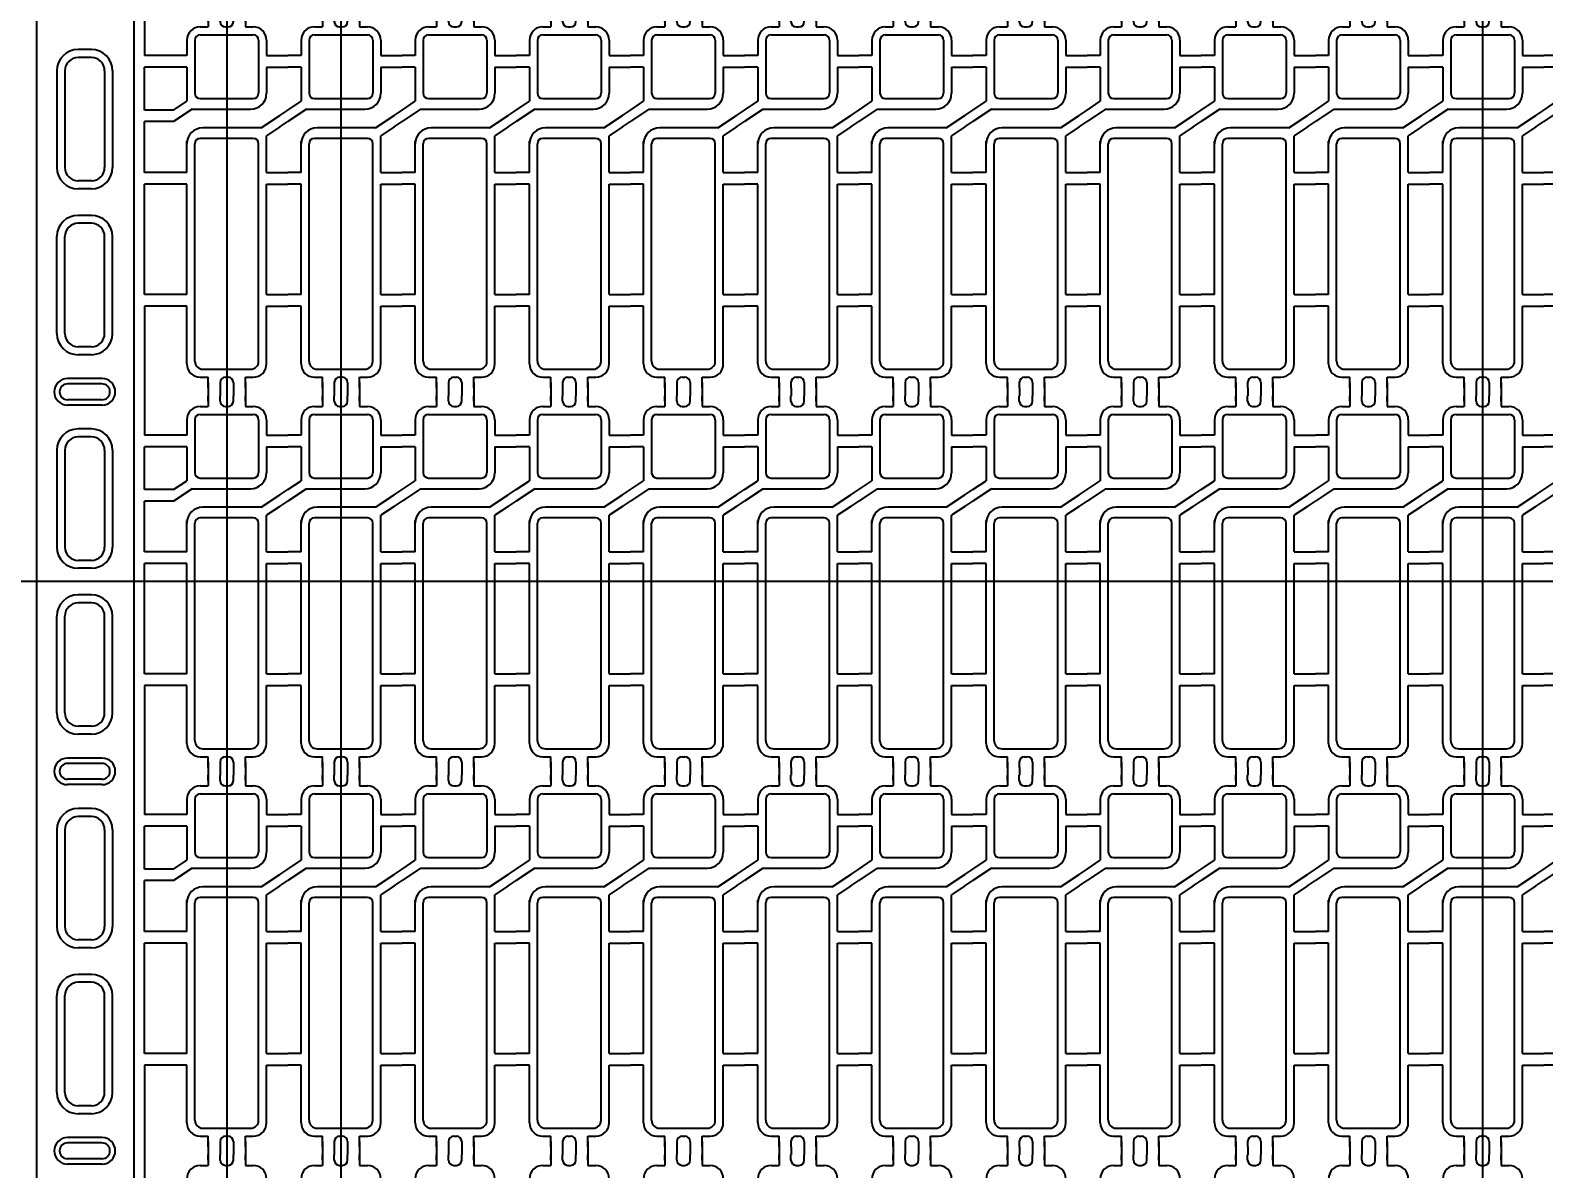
# Model space of a CAD drawing. Header units: millimetres. Extents: x -969 to -640, y 747 to 954.
# Drawn here: x -899.85 to -871.35, y 876.05 to 897.5 of the extents above; entities that cross this region are included whole.
import ezdxf

# ---------------------------------------------------------------- set-up
doc = ezdxf.new("R2010")
doc.units = ezdxf.units.MM
doc.header["$PDMODE"] = 3
doc.header["$PDSIZE"] = -1
doc.linetypes.add('CENTER', pattern=[10.16, 6.35, -1.27, 1.27, -1.27])
doc.linetypes.add('HIDDEN', pattern=[1.905, 1.27, -0.635])
doc.layers.get('DEFPOINTS').update_dxf_attribs({"color": 10})
for name, color, linetype in [('1', 3, 'Continuous'), ('b etching', 1, 'Continuous'), ('CEN', 8, 'CENTER'), ('DIM', 7, 'Continuous'), ('HID', 1, 'HIDDEN')]:
    doc.layers.add(name, color=color, linetype=linetype)
doc.styles.add('SIMPLEX', font='simplex')
doc.styles.get("Standard").update_dxf_attribs({"font": 'txt.shx', "bigfont": 'chineset.shx'})
doc.dimstyles.new('ISO-25', dxfattribs={"dimtxt": 2.5, "dimasz": 2.5, "dimexe": 1.25, "dimexo": 0.625, "dimtad": 1, "dimtxsty": 'Standard', "dimcen": 2.5, "dimadec": 0, "dimazin": 0, "dimtfac": 1, "dimtmove": 0, "dimatfit": 3, "dimfxl": 1, "dimarcsym": 0})

# ---------------------------------------------------------------- blocks, each defined once
blk = doc.blocks.new('_OPEN30')
at = {"color": 0, "linetype": 'ByBlock'}
for p, q in [((-1, 0.268), (0, 0)), ((0, 0), (-1, -0.268)), ((0, 0), (-1, 0))]:
    blk.add_line(p, q, dxfattribs=at)
blk = doc.blocks.new('*D4')
at = {"layer": 'DEFPOINTS', "color": 0, "transparency": 16777216}
for p in [(-899.724, 942.797), (-841.649, 920.116), (-899.724, 858.416)]:
    blk.add_point(p, dxfattribs=at)
at = {"layer": 'DIM', "color": 0, "lineweight": -2, "transparency": 16777216}
for p, q in [((-899.724, 859.416), (-899.724, 943.797)), ((-841.649, 921.116), (-841.649, 943.797)), ((-897.724, 942.797), (-879.615, 942.797)), ((-843.649, 942.797), (-861.758, 942.797))]:
    blk.add_line(p, q, dxfattribs=at)
at = {"layer": 'DIM', "color": 0, "lineweight": -2, "transparency": 16777216, "xscale": 2, "yscale": 2, "zscale": 2, "rotation": 180}
blk.add_blockref('_OPEN30', (-899.724, 942.797), dxfattribs=at)
at = {"layer": 'DIM', "color": 0, "lineweight": -2, "transparency": 16777216, "xscale": 2, "yscale": 2, "zscale": 2}
blk.add_blockref('_OPEN30', (-841.649, 942.797), dxfattribs=at)
at = {"layer": 'DIM', "color": 0, "transparency": 16777216, "insert": (-870.686, 942.797), "char_height": 3, "attachment_point": 5, "style": 'SIMPLEX'}
blk.add_mtext('58,075', dxfattribs=at)
blk = doc.blocks.new('e1')
at = {"layer": '1', "linetype": 'ByBlock'}
for p, q in [((-947.208, 906.381), (-947.058, 906.381)), ((-946.833, 906.481), (-946.833, 906.581)), ((-946.733, 906.381), (-946.683, 906.381)), ((-946.583, 906.481), (-946.583, 906.581)), ((-947.708, 904.814), (-947.458, 904.981)), ((-947.358, 904.831), (-947.708, 904.597)), ((-946.058, 904.481), (-945.708, 904.714)), ((-945.708, 904.497), (-945.958, 904.331)), ((-947.208, 899.781), (-947.058, 899.781)), ((-946.733, 899.781), (-946.683, 899.781)), ((-946.833, 899.681), (-946.833, 899.581)), ((-946.583, 899.681), (-946.583, 899.581))]:
    blk.add_line(p, q, dxfattribs=at)
at = {"layer": '1'}
for p, q in [((-947.058, 906.581), (-947.058, 906.481)), ((-947.058, 906.481), (-947.058, 906.581)), ((-947.058, 906.581), (-947.058, 906.381)), ((-946.358, 906.581), (-946.358, 906.481)), ((-946.358, 906.481), (-946.358, 906.581)), ((-946.358, 906.581), (-946.358, 906.381)), ((-946.358, 906.381), (-946.208, 906.381)), ((-947.458, 906.131), (-947.458, 905.841)), ((-945.958, 906.131), (-945.958, 905.841)), ((-947.458, 905.841), (-947.708, 905.841)), ((-945.958, 905.841), (-945.708, 905.841)), ((-947.458, 905.621), (-947.708, 905.621)), ((-947.458, 905.621), (-947.458, 904.981)), ((-945.958, 905.621), (-945.958, 905.131)), ((-945.958, 905.621), (-945.708, 905.621)), ((-947.358, 904.831), (-946.258, 904.831)), ((-946.058, 904.481), (-947.158, 904.481)), ((-945.958, 903.641), (-945.958, 904.331)), ((-947.458, 903.641), (-947.458, 904.231)), ((-947.458, 903.641), (-947.708, 903.641)), ((-945.958, 903.641), (-945.708, 903.641)), ((-947.458, 903.421), (-947.708, 903.421)), ((-947.458, 901.341), (-947.458, 903.421)), ((-945.958, 901.341), (-945.958, 903.421)), ((-945.958, 903.421), (-945.708, 903.421)), ((-947.458, 901.341), (-947.708, 901.341)), ((-945.958, 901.341), (-945.708, 901.341)), ((-947.458, 901.121), (-947.708, 901.121)), ((-947.458, 900.031), (-947.458, 901.121)), ((-945.958, 900.031), (-945.958, 901.121)), ((-945.958, 901.121), (-945.708, 901.121)), ((-947.058, 899.581), (-947.058, 899.781)), ((-946.358, 899.781), (-946.208, 899.781)), ((-946.358, 899.581), (-946.358, 899.781)), ((-947.058, 899.581), (-947.058, 899.681)), ((-947.058, 899.681), (-947.058, 899.581)), ((-946.358, 899.581), (-946.358, 899.681)), ((-946.358, 899.681), (-946.358, 899.581))]:
    blk.add_line(p, q, dxfattribs=at)
for centre, radius, start, end in [((-947.208, 906.131), 0.25, 90, 180), ((-946.208, 906.131), 0.25, 0, 90), ((-946.258, 905.131), 0.3, 270, 0), ((-947.158, 904.181), 0.3, 90, 180), ((-947.208, 900.031), 0.25, 180, 270), ((-946.208, 900.031), 0.25, 270, 0)]:
    blk.add_arc(centre, radius, start, end, dxfattribs=at)
at = {"layer": '1', "linetype": 'ByBlock'}
for centre, start, end in [((-946.733, 906.481), 180, 270), ((-946.683, 906.481), 270, 0), ((-946.733, 899.681), 90, 180), ((-946.683, 899.681), 0, 90)]:
    blk.add_arc(centre, 0.1, start, end, dxfattribs=at)
blk = doc.blocks.new('e2')
at = {"layer": 'b etching', "linetype": 'ByBlock'}
for p, q in [((-947.308, 906.131), (-947.308, 905.131)), ((-947.208, 906.231), (-946.208, 906.231)), ((-946.108, 906.131), (-946.108, 905.131)), ((-947.208, 905.031), (-946.208, 905.031)), ((-947.308, 900.081), (-947.308, 904.181)), ((-946.208, 904.281), (-947.208, 904.281)), ((-946.108, 900.081), (-946.108, 904.181)), ((-947.158, 899.931), (-946.258, 899.931))]:
    blk.add_line(p, q, dxfattribs=at)
for centre, radius, start, end in [((-947.208, 906.131), 0.1, 90, 180), ((-946.208, 906.131), 0.1, 360, 90), ((-947.208, 905.131), 0.1, 180, 270), ((-946.208, 905.131), 0.1, 270, 360), ((-947.208, 904.181), 0.1, 90, 180), ((-946.208, 904.181), 0.1, 0, 90), ((-947.158, 900.081), 0.15, 180, 270), ((-946.258, 900.081), 0.15, 270, 0)]:
    blk.add_arc(centre, radius, start, end, dxfattribs=at)

msp = doc.modelspace()

# ---------------------------------------------------------------- linework, layer by layer
at = {"layer": '1', "linetype": 'ByBlock'}
for p, q in [((-897.6986804, 899.45640189), (-897.6986804, 897.02640189)), ((-897.1486804, 897.02640189), (-897.6986804, 897.02640189)), ((-895.1486804, 897.02640189), (-894.9986804, 897.02640189)), ((-892.9986804, 897.02640189), (-892.8486804, 897.02640189)), ((-890.8486804, 897.02640189), (-890.6986804, 897.02640189)), ((-888.6986804, 897.02640189), (-888.5486804, 897.02640189)), ((-886.5486804, 897.02640189), (-886.3986804, 897.02640189)), ((-884.3986804, 897.02640189), (-884.2486804, 897.02640189)), ((-882.2486804, 897.02640189), (-882.0986804, 897.02640189)), ((-880.0986804, 897.02640189), (-879.9486804, 897.02640189)), ((-877.9486804, 897.02640189), (-877.7986804, 897.02640189)), ((-875.7986804, 897.02640189), (-875.6486804, 897.02640189)), ((-873.6486804, 897.02640189), (-873.4986804, 897.02640189)), ((-871.4986804, 897.02640189), (-871.3486804, 897.02640189)), ((-897.1486804, 896.80640189), (-897.6986804, 896.80640189)), ((-897.6986804, 895.99973522), (-897.6986804, 896.80640189)), ((-895.1486804, 896.80640189), (-894.9986804, 896.80640189)), ((-892.9986804, 896.80640189), (-892.8486804, 896.80640189)), ((-890.8486804, 896.80640189), (-890.6986804, 896.80640189)), ((-888.6986804, 896.80640189), (-888.5486804, 896.80640189)), ((-886.5486804, 896.80640189), (-886.3986804, 896.80640189)), ((-884.3986804, 896.80640189), (-884.2486804, 896.80640189)), ((-882.2486804, 896.80640189), (-882.0986804, 896.80640189)), ((-880.0986804, 896.80640189), (-879.9486804, 896.80640189)), ((-877.9486804, 896.80640189), (-877.7986804, 896.80640189)), ((-875.7986804, 896.80640189), (-875.6486804, 896.80640189)), ((-873.6486804, 896.80640189), (-873.4986804, 896.80640189)), ((-871.4986804, 896.80640189), (-871.3486804, 896.80640189)), ((-897.1486804, 895.99973522), (-897.6986804, 895.99973522)), ((-897.6986804, 894.82640189), (-897.6986804, 895.78306855)), ((-897.1486804, 895.78306855), (-897.6986804, 895.78306855)), ((-895.1486804, 895.89973522), (-894.9986804, 895.99973522)), ((-895.1486804, 895.68306855), (-894.9986804, 895.78306855)), ((-892.9986804, 895.89973522), (-892.8486804, 895.99973522)), ((-892.9986804, 895.68306855), (-892.8486804, 895.78306855)), ((-890.8486804, 895.89973522), (-890.6986804, 895.99973522)), ((-890.8486804, 895.68306855), (-890.6986804, 895.78306855)), ((-888.6986804, 895.89973522), (-888.5486804, 895.99973522)), ((-888.6986804, 895.68306855), (-888.5486804, 895.78306855)), ((-886.5486804, 895.89973522), (-886.3986804, 895.99973522)), ((-886.5486804, 895.68306855), (-886.3986804, 895.78306855)), ((-884.3986804, 895.89973522), (-884.2486804, 895.99973522)), ((-884.3986804, 895.68306855), (-884.2486804, 895.78306855)), ((-882.2486804, 895.89973522), (-882.0986804, 895.99973522)), ((-882.2486804, 895.68306855), (-882.0986804, 895.78306855)), ((-880.0986804, 895.89973522), (-879.9486804, 895.99973522)), ((-880.0986804, 895.68306855), (-879.9486804, 895.78306855)), ((-877.9486804, 895.89973522), (-877.7986804, 895.99973522)), ((-877.9486804, 895.68306855), (-877.7986804, 895.78306855)), ((-875.7986804, 895.89973522), (-875.6486804, 895.99973522)), ((-875.7986804, 895.68306855), (-875.6486804, 895.78306855)), ((-873.6486804, 895.89973522), (-873.4986804, 895.99973522)), ((-873.6486804, 895.68306855), (-873.4986804, 895.78306855)), ((-871.4986804, 895.89973522), (-871.3486804, 895.99973522)), ((-871.4986804, 895.68306855), (-871.3486804, 895.78306855)), ((-897.1486804, 894.82640189), (-897.6986804, 894.82640189)), ((-895.1486804, 894.82640189), (-894.9986804, 894.82640189)), ((-892.9986804, 894.82640189), (-892.8486804, 894.82640189)), ((-890.8486804, 894.82640189), (-890.6986804, 894.82640189)), ((-888.6986804, 894.82640189), (-888.5486804, 894.82640189)), ((-886.5486804, 894.82640189), (-886.3986804, 894.82640189)), ((-884.3986804, 894.82640189), (-884.2486804, 894.82640189)), ((-882.2486804, 894.82640189), (-882.0986804, 894.82640189)), ((-880.0986804, 894.82640189), (-879.9486804, 894.82640189)), ((-877.9486804, 894.82640189), (-877.7986804, 894.82640189)), ((-875.7986804, 894.82640189), (-875.6486804, 894.82640189)), ((-873.6486804, 894.82640189), (-873.4986804, 894.82640189)), ((-871.4986804, 894.82640189), (-871.3486804, 894.82640189)), ((-897.6986804, 892.52640189), (-897.6986804, 894.60640189)), ((-897.1486804, 894.60640189), (-897.6986804, 894.60640189)), ((-895.1486804, 894.60640189), (-894.9986804, 894.60640189)), ((-892.9986804, 894.60640189), (-892.8486804, 894.60640189)), ((-890.8486804, 894.60640189), (-890.6986804, 894.60640189)), ((-888.6986804, 894.60640189), (-888.5486804, 894.60640189)), ((-886.5486804, 894.60640189), (-886.3986804, 894.60640189)), ((-884.3986804, 894.60640189), (-884.2486804, 894.60640189)), ((-882.2486804, 894.60640189), (-882.0986804, 894.60640189)), ((-880.0986804, 894.60640189), (-879.9486804, 894.60640189)), ((-877.9486804, 894.60640189), (-877.7986804, 894.60640189)), ((-875.7986804, 894.60640189), (-875.6486804, 894.60640189)), ((-873.6486804, 894.60640189), (-873.4986804, 894.60640189)), ((-871.4986804, 894.60640189), (-871.3486804, 894.60640189)), ((-897.1486804, 892.52640189), (-897.6986804, 892.52640189)), ((-895.1486804, 892.52640189), (-894.9986804, 892.52640189)), ((-892.9986804, 892.52640189), (-892.8486804, 892.52640189)), ((-890.8486804, 892.52640189), (-890.6986804, 892.52640189)), ((-888.6986804, 892.52640189), (-888.5486804, 892.52640189)), ((-886.5486804, 892.52640189), (-886.3986804, 892.52640189)), ((-884.3986804, 892.52640189), (-884.2486804, 892.52640189)), ((-882.2486804, 892.52640189), (-882.0986804, 892.52640189)), ((-880.0986804, 892.52640189), (-879.9486804, 892.52640189)), ((-877.9486804, 892.52640189), (-877.7986804, 892.52640189)), ((-875.7986804, 892.52640189), (-875.6486804, 892.52640189)), ((-873.6486804, 892.52640189), (-873.4986804, 892.52640189)), ((-871.4986804, 892.52640189), (-871.3486804, 892.52640189)), ((-897.1486804, 892.30640189), (-897.6986804, 892.30640189)), ((-897.6986804, 892.30640189), (-897.6986804, 889.87640189)), ((-895.1486804, 892.30640189), (-894.9986804, 892.30640189)), ((-892.9986804, 892.30640189), (-892.8486804, 892.30640189)), ((-890.8486804, 892.30640189), (-890.6986804, 892.30640189)), ((-888.6986804, 892.30640189), (-888.5486804, 892.30640189)), ((-886.5486804, 892.30640189), (-886.3986804, 892.30640189)), ((-884.3986804, 892.30640189), (-884.2486804, 892.30640189)), ((-882.2486804, 892.30640189), (-882.0986804, 892.30640189)), ((-880.0986804, 892.30640189), (-879.9486804, 892.30640189)), ((-877.9486804, 892.30640189), (-877.7986804, 892.30640189)), ((-875.7986804, 892.30640189), (-875.6486804, 892.30640189)), ((-873.6486804, 892.30640189), (-873.4986804, 892.30640189)), ((-871.4986804, 892.30640189), (-871.3486804, 892.30640189)), ((-896.4986804, 890.76640189), (-896.4986804, 890.61640189)), ((-896.2736804, 890.76640189), (-896.2736804, 890.61640189)), ((-896.0236804, 890.76640189), (-896.0236804, 890.61640189)), ((-895.7986804, 890.76640189), (-895.7986804, 890.61640189)), ((-894.3486804, 890.76640189), (-894.3486804, 890.61640189)), ((-894.1236804, 890.76640189), (-894.1236804, 890.61640189)), ((-893.8736804, 890.76640189), (-893.8736804, 890.61640189)), ((-893.6486804, 890.76640189), (-893.6486804, 890.61640189)), ((-892.1986804, 890.76640189), (-892.1986804, 890.61640189)), ((-891.9736804, 890.76640189), (-891.9736804, 890.61640189)), ((-891.7236804, 890.76640189), (-891.7236804, 890.61640189)), ((-891.4986804, 890.76640189), (-891.4986804, 890.61640189)), ((-890.0486804, 890.76640189), (-890.0486804, 890.61640189)), ((-889.8236804, 890.76640189), (-889.8236804, 890.61640189)), ((-889.5736804, 890.76640189), (-889.5736804, 890.61640189)), ((-889.3486804, 890.76640189), (-889.3486804, 890.61640189)), ((-887.8986804, 890.76640189), (-887.8986804, 890.61640189)), ((-887.6736804, 890.76640189), (-887.6736804, 890.61640189)), ((-887.4236804, 890.76640189), (-887.4236804, 890.61640189)), ((-887.1986804, 890.76640189), (-887.1986804, 890.61640189)), ((-885.7486804, 890.76640189), (-885.7486804, 890.61640189)), ((-885.5236804, 890.76640189), (-885.5236804, 890.61640189)), ((-885.2736804, 890.76640189), (-885.2736804, 890.61640189)), ((-885.0486804, 890.76640189), (-885.0486804, 890.61640189)), ((-883.5986804, 890.76640189), (-883.5986804, 890.61640189)), ((-883.3736804, 890.76640189), (-883.3736804, 890.61640189)), ((-883.1236804, 890.76640189), (-883.1236804, 890.61640189)), ((-882.8986804, 890.76640189), (-882.8986804, 890.61640189)), ((-881.4486804, 890.76640189), (-881.4486804, 890.61640189)), ((-881.2236804, 890.76640189), (-881.2236804, 890.61640189)), ((-880.9736804, 890.76640189), (-880.9736804, 890.61640189)), ((-880.7486804, 890.76640189), (-880.7486804, 890.61640189)), ((-879.2986804, 890.76640189), (-879.2986804, 890.61640189)), ((-879.0736804, 890.76640189), (-879.0736804, 890.61640189)), ((-878.8236804, 890.76640189), (-878.8236804, 890.61640189)), ((-878.5986804, 890.76640189), (-878.5986804, 890.61640189)), ((-877.1486804, 890.76640189), (-877.1486804, 890.61640189)), ((-876.9236804, 890.76640189), (-876.9236804, 890.61640189)), ((-876.6736804, 890.76640189), (-876.6736804, 890.61640189)), ((-876.4486804, 890.76640189), (-876.4486804, 890.61640189)), ((-874.9986804, 890.76640189), (-874.9986804, 890.61640189)), ((-874.7736804, 890.76640189), (-874.7736804, 890.61640189)), ((-874.5236804, 890.76640189), (-874.5236804, 890.61640189)), ((-874.2986804, 890.76640189), (-874.2986804, 890.61640189)), ((-872.8486804, 890.76640189), (-872.8486804, 890.61640189)), ((-872.6236804, 890.76640189), (-872.6236804, 890.61640189)), ((-872.3736804, 890.76640189), (-872.3736804, 890.61640189)), ((-872.1486804, 890.76640189), (-872.1486804, 890.61640189)), ((-897.1486804, 889.87640189), (-897.6986804, 889.87640189)), ((-895.1486804, 889.87640189), (-894.9986804, 889.87640189)), ((-892.9986804, 889.87640189), (-892.8486804, 889.87640189)), ((-890.8486804, 889.87640189), (-890.6986804, 889.87640189)), ((-888.6986804, 889.87640189), (-888.5486804, 889.87640189)), ((-886.5486804, 889.87640189), (-886.3986804, 889.87640189)), ((-884.3986804, 889.87640189), (-884.2486804, 889.87640189)), ((-882.2486804, 889.87640189), (-882.0986804, 889.87640189)), ((-880.0986804, 889.87640189), (-879.9486804, 889.87640189)), ((-877.9486804, 889.87640189), (-877.7986804, 889.87640189)), ((-875.7986804, 889.87640189), (-875.6486804, 889.87640189)), ((-873.6486804, 889.87640189), (-873.4986804, 889.87640189)), ((-871.4986804, 889.87640189), (-871.3486804, 889.87640189)), ((-897.1486804, 889.65640189), (-897.6986804, 889.65640189)), ((-897.6986804, 888.84973522), (-897.6986804, 889.65640189)), ((-895.1486804, 889.65640189), (-894.9986804, 889.65640189)), ((-892.9986804, 889.65640189), (-892.8486804, 889.65640189)), ((-890.8486804, 889.65640189), (-890.6986804, 889.65640189)), ((-888.6986804, 889.65640189), (-888.5486804, 889.65640189)), ((-886.5486804, 889.65640189), (-886.3986804, 889.65640189)), ((-884.3986804, 889.65640189), (-884.2486804, 889.65640189)), ((-882.2486804, 889.65640189), (-882.0986804, 889.65640189)), ((-880.0986804, 889.65640189), (-879.9486804, 889.65640189)), ((-877.9486804, 889.65640189), (-877.7986804, 889.65640189)), ((-875.7986804, 889.65640189), (-875.6486804, 889.65640189)), ((-873.6486804, 889.65640189), (-873.4986804, 889.65640189)), ((-871.4986804, 889.65640189), (-871.3486804, 889.65640189)), ((-897.1486804, 888.84973522), (-897.6986804, 888.84973522)), ((-895.1486804, 888.74973522), (-894.9986804, 888.84973522)), ((-892.9986804, 888.74973522), (-892.8486804, 888.84973522)), ((-890.8486804, 888.74973522), (-890.6986804, 888.84973522)), ((-888.6986804, 888.74973522), (-888.5486804, 888.84973522)), ((-886.5486804, 888.74973522), (-886.3986804, 888.84973522)), ((-884.3986804, 888.74973522), (-884.2486804, 888.84973522)), ((-882.2486804, 888.74973522), (-882.0986804, 888.84973522)), ((-880.0986804, 888.74973522), (-879.9486804, 888.84973522)), ((-877.9486804, 888.74973522), (-877.7986804, 888.84973522)), ((-875.7986804, 888.74973522), (-875.6486804, 888.84973522)), ((-873.6486804, 888.74973522), (-873.4986804, 888.84973522)), ((-871.4986804, 888.74973522), (-871.3486804, 888.84973522)), ((-897.6986804, 887.67640189), (-897.6986804, 888.63306855)), ((-897.1486804, 888.63306855), (-897.6986804, 888.63306855)), ((-895.1486804, 888.53306855), (-894.9986804, 888.63306855)), ((-892.9986804, 888.53306855), (-892.8486804, 888.63306855)), ((-890.8486804, 888.53306855), (-890.6986804, 888.63306855)), ((-888.6986804, 888.53306855), (-888.5486804, 888.63306855)), ((-886.5486804, 888.53306855), (-886.3986804, 888.63306855)), ((-884.3986804, 888.53306855), (-884.2486804, 888.63306855)), ((-882.2486804, 888.53306855), (-882.0986804, 888.63306855)), ((-880.0986804, 888.53306855), (-879.9486804, 888.63306855)), ((-877.9486804, 888.53306855), (-877.7986804, 888.63306855)), ((-875.7986804, 888.53306855), (-875.6486804, 888.63306855)), ((-873.6486804, 888.53306855), (-873.4986804, 888.63306855)), ((-871.4986804, 888.53306855), (-871.3486804, 888.63306855)), ((-897.1486804, 887.67640189), (-897.6986804, 887.67640189)), ((-895.1486804, 887.67640189), (-894.9986804, 887.67640189)), ((-892.9986804, 887.67640189), (-892.8486804, 887.67640189)), ((-890.8486804, 887.67640189), (-890.6986804, 887.67640189)), ((-888.6986804, 887.67640189), (-888.5486804, 887.67640189)), ((-886.5486804, 887.67640189), (-886.3986804, 887.67640189)), ((-884.3986804, 887.67640189), (-884.2486804, 887.67640189)), ((-882.2486804, 887.67640189), (-882.0986804, 887.67640189)), ((-880.0986804, 887.67640189), (-879.9486804, 887.67640189)), ((-877.9486804, 887.67640189), (-877.7986804, 887.67640189)), ((-875.7986804, 887.67640189), (-875.6486804, 887.67640189)), ((-873.6486804, 887.67640189), (-873.4986804, 887.67640189)), ((-871.4986804, 887.67640189), (-871.3486804, 887.67640189)), ((-897.6986804, 885.37640189), (-897.6986804, 887.45640189)), ((-897.1486804, 887.45640189), (-897.6986804, 887.45640189)), ((-895.1486804, 887.45640189), (-894.9986804, 887.45640189)), ((-892.9986804, 887.45640189), (-892.8486804, 887.45640189)), ((-890.8486804, 887.45640189), (-890.6986804, 887.45640189)), ((-888.6986804, 887.45640189), (-888.5486804, 887.45640189)), ((-886.5486804, 887.45640189), (-886.3986804, 887.45640189)), ((-884.3986804, 887.45640189), (-884.2486804, 887.45640189)), ((-882.2486804, 887.45640189), (-882.0986804, 887.45640189)), ((-880.0986804, 887.45640189), (-879.9486804, 887.45640189)), ((-877.9486804, 887.45640189), (-877.7986804, 887.45640189)), ((-875.7986804, 887.45640189), (-875.6486804, 887.45640189)), ((-873.6486804, 887.45640189), (-873.4986804, 887.45640189)), ((-871.4986804, 887.45640189), (-871.3486804, 887.45640189)), ((-897.1486804, 885.37640189), (-897.6986804, 885.37640189)), ((-895.1486804, 885.37640189), (-894.9986804, 885.37640189)), ((-892.9986804, 885.37640189), (-892.8486804, 885.37640189)), ((-890.8486804, 885.37640189), (-890.6986804, 885.37640189)), ((-888.6986804, 885.37640189), (-888.5486804, 885.37640189)), ((-886.5486804, 885.37640189), (-886.3986804, 885.37640189)), ((-884.3986804, 885.37640189), (-884.2486804, 885.37640189)), ((-882.2486804, 885.37640189), (-882.0986804, 885.37640189)), ((-880.0986804, 885.37640189), (-879.9486804, 885.37640189)), ((-877.9486804, 885.37640189), (-877.7986804, 885.37640189)), ((-875.7986804, 885.37640189), (-875.6486804, 885.37640189)), ((-873.6486804, 885.37640189), (-873.4986804, 885.37640189)), ((-871.4986804, 885.37640189), (-871.3486804, 885.37640189)), ((-897.1486804, 885.15640189), (-897.6986804, 885.15640189)), ((-897.6986804, 885.15640189), (-897.6986804, 882.72640189)), ((-895.1486804, 885.15640189), (-894.9986804, 885.15640189)), ((-892.9986804, 885.15640189), (-892.8486804, 885.15640189)), ((-890.8486804, 885.15640189), (-890.6986804, 885.15640189)), ((-888.6986804, 885.15640189), (-888.5486804, 885.15640189)), ((-886.5486804, 885.15640189), (-886.3986804, 885.15640189)), ((-884.3986804, 885.15640189), (-884.2486804, 885.15640189)), ((-882.2486804, 885.15640189), (-882.0986804, 885.15640189)), ((-880.0986804, 885.15640189), (-879.9486804, 885.15640189)), ((-877.9486804, 885.15640189), (-877.7986804, 885.15640189)), ((-875.7986804, 885.15640189), (-875.6486804, 885.15640189)), ((-873.6486804, 885.15640189), (-873.4986804, 885.15640189)), ((-871.4986804, 885.15640189), (-871.3486804, 885.15640189)), ((-896.4986804, 883.61640189), (-896.4986804, 883.46640189)), ((-896.2736804, 883.61640189), (-896.2736804, 883.46640189)), ((-896.0236804, 883.61640189), (-896.0236804, 883.46640189)), ((-895.7986804, 883.61640189), (-895.7986804, 883.46640189)), ((-894.3486804, 883.61640189), (-894.3486804, 883.46640189)), ((-894.1236804, 883.61640189), (-894.1236804, 883.46640189)), ((-893.8736804, 883.61640189), (-893.8736804, 883.46640189)), ((-893.6486804, 883.61640189), (-893.6486804, 883.46640189)), ((-892.1986804, 883.61640189), (-892.1986804, 883.46640189)), ((-891.9736804, 883.61640189), (-891.9736804, 883.46640189)), ((-891.7236804, 883.61640189), (-891.7236804, 883.46640189)), ((-891.4986804, 883.61640189), (-891.4986804, 883.46640189)), ((-890.0486804, 883.61640189), (-890.0486804, 883.46640189)), ((-889.8236804, 883.61640189), (-889.8236804, 883.46640189)), ((-889.5736804, 883.61640189), (-889.5736804, 883.46640189)), ((-889.3486804, 883.61640189), (-889.3486804, 883.46640189)), ((-887.8986804, 883.61640189), (-887.8986804, 883.46640189)), ((-887.6736804, 883.61640189), (-887.6736804, 883.46640189)), ((-887.4236804, 883.61640189), (-887.4236804, 883.46640189)), ((-887.1986804, 883.61640189), (-887.1986804, 883.46640189)), ((-885.7486804, 883.61640189), (-885.7486804, 883.46640189)), ((-885.5236804, 883.61640189), (-885.5236804, 883.46640189)), ((-885.2736804, 883.61640189), (-885.2736804, 883.46640189)), ((-885.0486804, 883.61640189), (-885.0486804, 883.46640189)), ((-883.5986804, 883.61640189), (-883.5986804, 883.46640189)), ((-883.3736804, 883.61640189), (-883.3736804, 883.46640189)), ((-883.1236804, 883.61640189), (-883.1236804, 883.46640189)), ((-882.8986804, 883.61640189), (-882.8986804, 883.46640189)), ((-881.4486804, 883.61640189), (-881.4486804, 883.46640189)), ((-881.2236804, 883.61640189), (-881.2236804, 883.46640189)), ((-880.9736804, 883.61640189), (-880.9736804, 883.46640189)), ((-880.7486804, 883.61640189), (-880.7486804, 883.46640189)), ((-879.2986804, 883.61640189), (-879.2986804, 883.46640189)), ((-879.0736804, 883.61640189), (-879.0736804, 883.46640189)), ((-878.8236804, 883.61640189), (-878.8236804, 883.46640189)), ((-878.5986804, 883.61640189), (-878.5986804, 883.46640189)), ((-877.1486804, 883.61640189), (-877.1486804, 883.46640189)), ((-876.9236804, 883.61640189), (-876.9236804, 883.46640189)), ((-876.6736804, 883.61640189), (-876.6736804, 883.46640189)), ((-876.4486804, 883.61640189), (-876.4486804, 883.46640189)), ((-874.9986804, 883.61640189), (-874.9986804, 883.46640189)), ((-874.7736804, 883.61640189), (-874.7736804, 883.46640189)), ((-874.5236804, 883.61640189), (-874.5236804, 883.46640189)), ((-874.2986804, 883.61640189), (-874.2986804, 883.46640189)), ((-872.8486804, 883.61640189), (-872.8486804, 883.46640189)), ((-872.6236804, 883.61640189), (-872.6236804, 883.46640189)), ((-872.3736804, 883.61640189), (-872.3736804, 883.46640189)), ((-872.1486804, 883.61640189), (-872.1486804, 883.46640189)), ((-897.1486804, 882.72640189), (-897.6986804, 882.72640189)), ((-895.1486804, 882.72640189), (-894.9986804, 882.72640189)), ((-892.9986804, 882.72640189), (-892.8486804, 882.72640189)), ((-890.8486804, 882.72640189), (-890.6986804, 882.72640189)), ((-888.6986804, 882.72640189), (-888.5486804, 882.72640189)), ((-886.5486804, 882.72640189), (-886.3986804, 882.72640189)), ((-884.3986804, 882.72640189), (-884.2486804, 882.72640189)), ((-882.2486804, 882.72640189), (-882.0986804, 882.72640189)), ((-880.0986804, 882.72640189), (-879.9486804, 882.72640189)), ((-877.9486804, 882.72640189), (-877.7986804, 882.72640189)), ((-875.7986804, 882.72640189), (-875.6486804, 882.72640189)), ((-873.6486804, 882.72640189), (-873.4986804, 882.72640189)), ((-871.4986804, 882.72640189), (-871.3486804, 882.72640189)), ((-897.1486804, 882.50640189), (-897.6986804, 882.50640189)), ((-897.6986804, 881.69973522), (-897.6986804, 882.50640189)), ((-895.1486804, 882.50640189), (-894.9986804, 882.50640189)), ((-892.9986804, 882.50640189), (-892.8486804, 882.50640189)), ((-890.8486804, 882.50640189), (-890.6986804, 882.50640189)), ((-888.6986804, 882.50640189), (-888.5486804, 882.50640189)), ((-886.5486804, 882.50640189), (-886.3986804, 882.50640189)), ((-884.3986804, 882.50640189), (-884.2486804, 882.50640189)), ((-882.2486804, 882.50640189), (-882.0986804, 882.50640189)), ((-880.0986804, 882.50640189), (-879.9486804, 882.50640189)), ((-877.9486804, 882.50640189), (-877.7986804, 882.50640189)), ((-875.7986804, 882.50640189), (-875.6486804, 882.50640189)), ((-873.6486804, 882.50640189), (-873.4986804, 882.50640189)), ((-871.4986804, 882.50640189), (-871.3486804, 882.50640189)), ((-897.1486804, 881.69973522), (-897.6986804, 881.69973522)), ((-895.1486804, 881.59973522), (-894.9986804, 881.69973522)), ((-892.9986804, 881.59973522), (-892.8486804, 881.69973522)), ((-890.8486804, 881.59973522), (-890.6986804, 881.69973522)), ((-888.6986804, 881.59973522), (-888.5486804, 881.69973522)), ((-886.5486804, 881.59973522), (-886.3986804, 881.69973522)), ((-884.3986804, 881.59973522), (-884.2486804, 881.69973522)), ((-882.2486804, 881.59973522), (-882.0986804, 881.69973522)), ((-880.0986804, 881.59973522), (-879.9486804, 881.69973522)), ((-877.9486804, 881.59973522), (-877.7986804, 881.69973522)), ((-875.7986804, 881.59973522), (-875.6486804, 881.69973522)), ((-873.6486804, 881.59973522), (-873.4986804, 881.69973522)), ((-871.4986804, 881.59973522), (-871.3486804, 881.69973522)), ((-897.6986804, 880.52640189), (-897.6986804, 881.48306855)), ((-897.1486804, 881.48306855), (-897.6986804, 881.48306855)), ((-895.1486804, 881.38306855), (-894.9986804, 881.48306855)), ((-892.9986804, 881.38306855), (-892.8486804, 881.48306855)), ((-890.8486804, 881.38306855), (-890.6986804, 881.48306855)), ((-888.6986804, 881.38306855), (-888.5486804, 881.48306855)), ((-886.5486804, 881.38306855), (-886.3986804, 881.48306855)), ((-884.3986804, 881.38306855), (-884.2486804, 881.48306855)), ((-882.2486804, 881.38306855), (-882.0986804, 881.48306855)), ((-880.0986804, 881.38306855), (-879.9486804, 881.48306855)), ((-877.9486804, 881.38306855), (-877.7986804, 881.48306855)), ((-875.7986804, 881.38306855), (-875.6486804, 881.48306855)), ((-873.6486804, 881.38306855), (-873.4986804, 881.48306855)), ((-871.4986804, 881.38306855), (-871.3486804, 881.48306855)), ((-897.1486804, 880.52640189), (-897.6986804, 880.52640189)), ((-895.1486804, 880.52640189), (-894.9986804, 880.52640189)), ((-892.9986804, 880.52640189), (-892.8486804, 880.52640189)), ((-890.8486804, 880.52640189), (-890.6986804, 880.52640189)), ((-888.6986804, 880.52640189), (-888.5486804, 880.52640189)), ((-886.5486804, 880.52640189), (-886.3986804, 880.52640189)), ((-884.3986804, 880.52640189), (-884.2486804, 880.52640189)), ((-882.2486804, 880.52640189), (-882.0986804, 880.52640189)), ((-880.0986804, 880.52640189), (-879.9486804, 880.52640189)), ((-877.9486804, 880.52640189), (-877.7986804, 880.52640189)), ((-875.7986804, 880.52640189), (-875.6486804, 880.52640189)), ((-873.6486804, 880.52640189), (-873.4986804, 880.52640189)), ((-871.4986804, 880.52640189), (-871.3486804, 880.52640189)), ((-897.6986804, 878.22640189), (-897.6986804, 880.30640189)), ((-897.1486804, 880.30640189), (-897.6986804, 880.30640189)), ((-895.1486804, 880.30640189), (-894.9986804, 880.30640189)), ((-892.9986804, 880.30640189), (-892.8486804, 880.30640189)), ((-890.8486804, 880.30640189), (-890.6986804, 880.30640189)), ((-888.6986804, 880.30640189), (-888.5486804, 880.30640189)), ((-886.5486804, 880.30640189), (-886.3986804, 880.30640189)), ((-884.3986804, 880.30640189), (-884.2486804, 880.30640189)), ((-882.2486804, 880.30640189), (-882.0986804, 880.30640189)), ((-880.0986804, 880.30640189), (-879.9486804, 880.30640189)), ((-877.9486804, 880.30640189), (-877.7986804, 880.30640189)), ((-875.7986804, 880.30640189), (-875.6486804, 880.30640189)), ((-873.6486804, 880.30640189), (-873.4986804, 880.30640189)), ((-871.4986804, 880.30640189), (-871.3486804, 880.30640189)), ((-897.1486804, 878.22640189), (-897.6986804, 878.22640189)), ((-895.1486804, 878.22640189), (-894.9986804, 878.22640189)), ((-892.9986804, 878.22640189), (-892.8486804, 878.22640189)), ((-890.8486804, 878.22640189), (-890.6986804, 878.22640189)), ((-888.6986804, 878.22640189), (-888.5486804, 878.22640189)), ((-886.5486804, 878.22640189), (-886.3986804, 878.22640189)), ((-884.3986804, 878.22640189), (-884.2486804, 878.22640189)), ((-882.2486804, 878.22640189), (-882.0986804, 878.22640189)), ((-880.0986804, 878.22640189), (-879.9486804, 878.22640189)), ((-877.9486804, 878.22640189), (-877.7986804, 878.22640189)), ((-875.7986804, 878.22640189), (-875.6486804, 878.22640189)), ((-873.6486804, 878.22640189), (-873.4986804, 878.22640189)), ((-871.4986804, 878.22640189), (-871.3486804, 878.22640189)), ((-897.1486804, 878.00640189), (-897.6986804, 878.00640189)), ((-897.6986804, 878.00640189), (-897.6986804, 875.57640189)), ((-895.1486804, 878.00640189), (-894.9986804, 878.00640189)), ((-892.9986804, 878.00640189), (-892.8486804, 878.00640189)), ((-890.8486804, 878.00640189), (-890.6986804, 878.00640189)), ((-888.6986804, 878.00640189), (-888.5486804, 878.00640189)), ((-886.5486804, 878.00640189), (-886.3986804, 878.00640189)), ((-884.3986804, 878.00640189), (-884.2486804, 878.00640189)), ((-882.2486804, 878.00640189), (-882.0986804, 878.00640189)), ((-880.0986804, 878.00640189), (-879.9486804, 878.00640189)), ((-877.9486804, 878.00640189), (-877.7986804, 878.00640189)), ((-875.7986804, 878.00640189), (-875.6486804, 878.00640189)), ((-873.6486804, 878.00640189), (-873.4986804, 878.00640189)), ((-871.4986804, 878.00640189), (-871.3486804, 878.00640189)), ((-896.4986804, 876.46640189), (-896.4986804, 876.31640189)), ((-896.2736804, 876.46640189), (-896.2736804, 876.31640189)), ((-896.0236804, 876.46640189), (-896.0236804, 876.31640189)), ((-895.7986804, 876.46640189), (-895.7986804, 876.31640189)), ((-894.3486804, 876.46640189), (-894.3486804, 876.31640189)), ((-894.1236804, 876.46640189), (-894.1236804, 876.31640189)), ((-893.8736804, 876.46640189), (-893.8736804, 876.31640189)), ((-893.6486804, 876.46640189), (-893.6486804, 876.31640189)), ((-892.1986804, 876.46640189), (-892.1986804, 876.31640189)), ((-891.9736804, 876.46640189), (-891.9736804, 876.31640189)), ((-891.7236804, 876.46640189), (-891.7236804, 876.31640189)), ((-891.4986804, 876.46640189), (-891.4986804, 876.31640189)), ((-890.0486804, 876.46640189), (-890.0486804, 876.31640189)), ((-889.8236804, 876.46640189), (-889.8236804, 876.31640189)), ((-889.5736804, 876.46640189), (-889.5736804, 876.31640189)), ((-889.3486804, 876.46640189), (-889.3486804, 876.31640189)), ((-887.8986804, 876.46640189), (-887.8986804, 876.31640189)), ((-887.6736804, 876.46640189), (-887.6736804, 876.31640189)), ((-887.4236804, 876.46640189), (-887.4236804, 876.31640189)), ((-887.1986804, 876.46640189), (-887.1986804, 876.31640189)), ((-885.7486804, 876.46640189), (-885.7486804, 876.31640189)), ((-885.5236804, 876.46640189), (-885.5236804, 876.31640189)), ((-885.2736804, 876.46640189), (-885.2736804, 876.31640189)), ((-885.0486804, 876.46640189), (-885.0486804, 876.31640189)), ((-883.5986804, 876.46640189), (-883.5986804, 876.31640189)), ((-883.3736804, 876.46640189), (-883.3736804, 876.31640189)), ((-883.1236804, 876.46640189), (-883.1236804, 876.31640189)), ((-882.8986804, 876.46640189), (-882.8986804, 876.31640189)), ((-881.4486804, 876.46640189), (-881.4486804, 876.31640189)), ((-881.2236804, 876.46640189), (-881.2236804, 876.31640189)), ((-880.9736804, 876.46640189), (-880.9736804, 876.31640189)), ((-880.7486804, 876.46640189), (-880.7486804, 876.31640189)), ((-879.2986804, 876.46640189), (-879.2986804, 876.31640189)), ((-879.0736804, 876.46640189), (-879.0736804, 876.31640189)), ((-878.8236804, 876.46640189), (-878.8236804, 876.31640189)), ((-878.5986804, 876.46640189), (-878.5986804, 876.31640189)), ((-877.1486804, 876.46640189), (-877.1486804, 876.31640189)), ((-876.9236804, 876.46640189), (-876.9236804, 876.31640189)), ((-876.6736804, 876.46640189), (-876.6736804, 876.31640189)), ((-876.4486804, 876.46640189), (-876.4486804, 876.31640189)), ((-874.9986804, 876.46640189), (-874.9986804, 876.31640189)), ((-874.7736804, 876.46640189), (-874.7736804, 876.31640189)), ((-874.5236804, 876.46640189), (-874.5236804, 876.31640189)), ((-874.2986804, 876.46640189), (-874.2986804, 876.31640189)), ((-872.8486804, 876.46640189), (-872.8486804, 876.31640189)), ((-872.6236804, 876.46640189), (-872.6236804, 876.31640189)), ((-872.3736804, 876.46640189), (-872.3736804, 876.31640189)), ((-872.1486804, 876.46640189), (-872.1486804, 876.31640189))]:
    msp.add_line(p, q, dxfattribs=at)
at = {"layer": '1'}
for p, q in [((-898.6986804, 896.99140189), (-898.9486804, 896.99140189)), ((-899.1986804, 896.74140189), (-899.1986804, 894.91640189)), ((-898.4486804, 896.74140189), (-898.4486804, 894.91640189)), ((-898.6986804, 894.66640189), (-898.9486804, 894.66640189)), ((-898.6986804, 893.86640189), (-898.9486804, 893.86640189)), ((-899.1986804, 891.79140189), (-899.1986804, 893.61640189)), ((-898.4486804, 891.79140189), (-898.4486804, 893.61640189)), ((-898.6986804, 891.54140189), (-898.9486804, 891.54140189)), ((-898.4986804, 890.84140189), (-899.1486804, 890.84140189)), ((-898.4986804, 890.84140189), (-899.1486804, 890.84140189)), ((-898.4986804, 890.54140189), (-899.1486804, 890.54140189)), ((-898.4986804, 890.54140189), (-899.1486804, 890.54140189)), ((-898.6986804, 889.84140189), (-898.9486804, 889.84140189)), ((-899.1986804, 889.59140189), (-899.1986804, 887.76640189)), ((-898.4486804, 889.59140189), (-898.4486804, 887.76640189)), ((-898.6986804, 887.51640189), (-898.9486804, 887.51640189)), ((-898.6986804, 886.71640189), (-898.9486804, 886.71640189)), ((-899.1986804, 884.64140189), (-899.1986804, 886.46640189)), ((-898.4486804, 884.64140189), (-898.4486804, 886.46640189)), ((-898.6986804, 884.39140189), (-898.9486804, 884.39140189)), ((-898.4986804, 883.69140189), (-899.1486804, 883.69140189)), ((-898.4986804, 883.69140189), (-899.1486804, 883.69140189)), ((-898.4986804, 883.39140189), (-899.1486804, 883.39140189)), ((-898.4986804, 883.39140189), (-899.1486804, 883.39140189)), ((-898.6986804, 882.69140189), (-898.9486804, 882.69140189)), ((-899.1986804, 882.44140189), (-899.1986804, 880.61640189)), ((-898.4486804, 882.44140189), (-898.4486804, 880.61640189)), ((-898.6986804, 880.36640189), (-898.9486804, 880.36640189)), ((-898.6986804, 879.56640189), (-898.9486804, 879.56640189)), ((-899.1986804, 877.49140189), (-899.1986804, 879.31640189)), ((-898.4486804, 877.49140189), (-898.4486804, 879.31640189)), ((-898.6986804, 877.24140189), (-898.9486804, 877.24140189)), ((-898.4986804, 876.54140189), (-899.1486804, 876.54140189)), ((-898.4986804, 876.54140189), (-899.1486804, 876.54140189)), ((-898.4986804, 876.24140189), (-899.1486804, 876.24140189)), ((-898.4986804, 876.24140189), (-899.1486804, 876.24140189))]:
    msp.add_line(p, q, dxfattribs=at)
for centre, radius, start, end in [((-898.9486804, 896.74140189), 0.25, 90, 180), ((-898.6986804, 896.74140189), 0.25, 360, 90), ((-898.9486804, 894.91640189), 0.25, 180, 270), ((-898.6986804, 894.91640189), 0.25, 270, 360), ((-898.9486804, 893.61640189), 0.25, 90, 180), ((-898.6986804, 893.61640189), 0.25, 0, 90), ((-898.9486804, 891.79140189), 0.25, 180, 270), ((-898.6986804, 891.79140189), 0.25, 270, 0), ((-899.1486804, 890.69140189), 0.15, 90, 270), ((-899.1486804, 890.69140189), 0.15, 90, 270), ((-898.4986804, 890.69140189), 0.15, 270, 90), ((-898.4986804, 890.69140189), 0.15, 270, 90), ((-898.9486804, 889.59140189), 0.25, 90, 180), ((-898.6986804, 889.59140189), 0.25, 360, 90), ((-898.9486804, 887.76640189), 0.25, 180, 270), ((-898.6986804, 887.76640189), 0.25, 270, 360), ((-898.9486804, 886.46640189), 0.25, 90, 180), ((-898.6986804, 886.46640189), 0.25, 0, 90), ((-898.9486804, 884.64140189), 0.25, 180, 270), ((-898.6986804, 884.64140189), 0.25, 270, 0), ((-899.1486804, 883.54140189), 0.15, 90, 270), ((-899.1486804, 883.54140189), 0.15, 90, 270), ((-898.4986804, 883.54140189), 0.15, 270, 90), ((-898.4986804, 883.54140189), 0.15, 270, 90), ((-898.9486804, 882.44140189), 0.25, 90, 180), ((-898.6986804, 882.44140189), 0.25, 360, 90), ((-898.9486804, 880.61640189), 0.25, 180, 270), ((-898.6986804, 880.61640189), 0.25, 270, 360), ((-898.9486804, 879.31640189), 0.25, 90, 180), ((-898.6986804, 879.31640189), 0.25, 0, 90), ((-898.9486804, 877.49140189), 0.25, 180, 270), ((-898.6986804, 877.49140189), 0.25, 270, 0), ((-899.1486804, 876.39140189), 0.15, 90, 270), ((-899.1486804, 876.39140189), 0.15, 90, 270), ((-898.4986804, 876.39140189), 0.15, 270, 90), ((-898.4986804, 876.39140189), 0.15, 270, 90)]:
    msp.add_arc(centre, radius, start, end, dxfattribs=at)
at = {"layer": 'CEN', "linetype": 'ByBlock'}
for p, q in [((-872.4986804, 920.61640189), (-872.4986804, 853.61640189)), ((-896.1486804, 920.51640189), (-896.1486804, 853.71640189)), ((-893.9986804, 920.51640189), (-893.9986804, 853.71640189)), ((-648.05900889, 887.11640189), (-914.20864364, 887.11640189))]:
    msp.add_line(p, q, dxfattribs=at)
at = {"layer": 'HID', "linetype": 'ByBlock'}
for p, q in [((-897.8986804, 912.36640189), (-897.8986804, 861.86640189)), ((-898.6986804, 897.14140189), (-898.9486804, 897.14140189)), ((-899.3486804, 896.74140189), (-899.3486804, 894.91640189)), ((-898.2986804, 896.74140189), (-898.2986804, 894.91640189)), ((-898.6986804, 894.51640189), (-898.9486804, 894.51640189)), ((-898.6986804, 894.01640189), (-898.9486804, 894.01640189)), ((-899.3486804, 891.79140189), (-899.3486804, 893.61640189)), ((-898.2986804, 891.79140189), (-898.2986804, 893.61640189)), ((-898.6986804, 891.39140189), (-898.9486804, 891.39140189)), ((-898.4986804, 890.94140189), (-899.1486804, 890.94140189)), ((-898.4986804, 890.44140189), (-899.1486804, 890.44140189)), ((-898.6986804, 889.99140189), (-898.9486804, 889.99140189)), ((-899.3486804, 889.59140189), (-899.3486804, 887.76640189)), ((-898.2986804, 889.59140189), (-898.2986804, 887.76640189)), ((-898.6986804, 887.36640189), (-898.9486804, 887.36640189)), ((-898.6986804, 886.86640189), (-898.9486804, 886.86640189)), ((-899.3486804, 884.64140189), (-899.3486804, 886.46640189)), ((-898.2986804, 884.64140189), (-898.2986804, 886.46640189)), ((-898.6986804, 884.24140189), (-898.9486804, 884.24140189)), ((-898.4986804, 883.79140189), (-899.1486804, 883.79140189)), ((-898.4986804, 883.29140189), (-899.1486804, 883.29140189)), ((-898.6986804, 882.84140189), (-898.9486804, 882.84140189)), ((-899.3486804, 882.44140189), (-899.3486804, 880.61640189)), ((-898.2986804, 882.44140189), (-898.2986804, 880.61640189)), ((-898.6986804, 880.21640189), (-898.9486804, 880.21640189)), ((-898.6986804, 879.71640189), (-898.9486804, 879.71640189)), ((-899.3486804, 877.49140189), (-899.3486804, 879.31640189)), ((-898.2986804, 877.49140189), (-898.2986804, 879.31640189)), ((-898.6986804, 877.09140189), (-898.9486804, 877.09140189)), ((-898.4986804, 876.64140189), (-899.1486804, 876.64140189)), ((-898.4986804, 876.14140189), (-899.1486804, 876.14140189))]:
    msp.add_line(p, q, dxfattribs=at)
for centre, radius, start, end in [((-898.9486804, 896.74140189), 0.4, 90, 180), ((-898.6986804, 896.74140189), 0.4, 360, 90), ((-898.9486804, 894.91640189), 0.4, 180, 270), ((-898.6986804, 894.91640189), 0.4, 270, 360), ((-898.9486804, 893.61640189), 0.4, 90, 180), ((-898.6986804, 893.61640189), 0.4, 0, 90), ((-898.9486804, 891.79140189), 0.4, 180, 270), ((-898.6986804, 891.79140189), 0.4, 270, 0), ((-899.1486804, 890.69140189), 0.25, 90, 270), ((-898.4986804, 890.69140189), 0.25, 270, 90), ((-898.9486804, 889.59140189), 0.4, 90, 180), ((-898.6986804, 889.59140189), 0.4, 360, 90), ((-898.9486804, 887.76640189), 0.4, 180, 270), ((-898.6986804, 887.76640189), 0.4, 270, 360), ((-898.9486804, 886.46640189), 0.4, 90, 180), ((-898.6986804, 886.46640189), 0.4, 0, 90), ((-898.9486804, 884.64140189), 0.4, 180, 270), ((-898.6986804, 884.64140189), 0.4, 270, 0), ((-899.1486804, 883.54140189), 0.25, 90, 270), ((-898.4986804, 883.54140189), 0.25, 270, 90), ((-898.9486804, 882.44140189), 0.4, 90, 180), ((-898.6986804, 882.44140189), 0.4, 360, 90), ((-898.9486804, 880.61640189), 0.4, 180, 270), ((-898.6986804, 880.61640189), 0.4, 270, 360), ((-898.9486804, 879.31640189), 0.4, 90, 180), ((-898.6986804, 879.31640189), 0.4, 0, 90), ((-898.9486804, 877.49140189), 0.4, 180, 270), ((-898.6986804, 877.49140189), 0.4, 270, 0), ((-899.1486804, 876.39140189), 0.25, 90, 270), ((-898.4986804, 876.39140189), 0.25, 270, 90)]:
    msp.add_arc(centre, radius, start, end, dxfattribs=at)

# ---------------------------------------------------------------- block references
at = {"linetype": 'ByBlock'}
for name, p in [('e1', (50.55886592, -8.81428571)), ('e1', (52.70886592, -8.81428571)), ('e1', (54.85886592, -8.81428571)), ('e1', (57.00886592, -8.81428571)), ('e1', (59.15886592, -8.81428571)), ('e1', (61.30886592, -8.81428571)), ('e1', (63.45886592, -8.81428571)), ('e1', (65.60886592, -8.81428571)), ('e1', (67.75886592, -8.81428571)), ('e1', (69.90886592, -8.81428571)), ('e1', (72.05886592, -8.81428571)), ('e1', (74.20886592, -8.81428571)), ('e1', (76.35886592, -8.81428571)), ('e2', (50.55886592, -8.81428571)), ('e2', (52.70886592, -8.81428571)), ('e2', (54.85886592, -8.81428571)), ('e2', (57.00886592, -8.81428571)), ('e2', (59.15886592, -8.81428571)), ('e2', (61.30886592, -8.81428571)), ('e2', (63.45886592, -8.81428571)), ('e2', (65.60886592, -8.81428571)), ('e2', (67.75886592, -8.81428571)), ('e2', (69.90886592, -8.81428571)), ('e2', (72.05886592, -8.81428571)), ('e2', (74.20886592, -8.81428571)), ('e1', (50.55886592, -15.96428571)), ('e1', (52.70886592, -15.96428571)), ('e1', (54.85886592, -15.96428571)), ('e1', (57.00886592, -15.96428571)), ('e1', (59.15886592, -15.96428571)), ('e1', (61.30886592, -15.96428571)), ('e1', (63.45886592, -15.96428571)), ('e1', (65.60886592, -15.96428571)), ('e1', (67.75886592, -15.96428571)), ('e1', (69.90886592, -15.96428571)), ('e1', (72.05886592, -15.96428571)), ('e1', (74.20886592, -15.96428571)), ('e1', (76.35886592, -15.96428571)), ('e2', (50.55886592, -15.96428571)), ('e2', (52.70886592, -15.96428571)), ('e2', (54.85886592, -15.96428571)), ('e2', (57.00886592, -15.96428571)), ('e2', (59.15886592, -15.96428571)), ('e2', (61.30886592, -15.96428571)), ('e2', (63.45886592, -15.96428571)), ('e2', (65.60886592, -15.96428571)), ('e2', (67.75886592, -15.96428571)), ('e2', (69.90886592, -15.96428571)), ('e2', (72.05886592, -15.96428571)), ('e2', (74.20886592, -15.96428571)), ('e1', (50.55886592, -23.11428571)), ('e1', (52.70886592, -23.11428571)), ('e1', (54.85886592, -23.11428571)), ('e1', (57.00886592, -23.11428571)), ('e1', (59.15886592, -23.11428571)), ('e1', (61.30886592, -23.11428571)), ('e1', (63.45886592, -23.11428571)), ('e1', (65.60886592, -23.11428571)), ('e1', (67.75886592, -23.11428571)), ('e1', (69.90886592, -23.11428571)), ('e1', (72.05886592, -23.11428571)), ('e1', (74.20886592, -23.11428571)), ('e1', (76.35886592, -23.11428571)), ('e2', (50.55886592, -23.11428571)), ('e2', (52.70886592, -23.11428571)), ('e2', (54.85886592, -23.11428571)), ('e2', (57.00886592, -23.11428571)), ('e2', (59.15886592, -23.11428571)), ('e2', (61.30886592, -23.11428571)), ('e2', (63.45886592, -23.11428571)), ('e2', (65.60886592, -23.11428571)), ('e2', (67.75886592, -23.11428571)), ('e2', (69.90886592, -23.11428571)), ('e2', (72.05886592, -23.11428571)), ('e2', (74.20886592, -23.11428571)), ('e1', (50.55886592, -30.26428571)), ('e1', (52.70886592, -30.26428571)), ('e1', (54.85886592, -30.26428571)), ('e1', (57.00886592, -30.26428571)), ('e1', (59.15886592, -30.26428571)), ('e1', (61.30886592, -30.26428571)), ('e1', (63.45886592, -30.26428571)), ('e1', (65.60886592, -30.26428571)), ('e1', (67.75886592, -30.26428571)), ('e1', (69.90886592, -30.26428571)), ('e1', (72.05886592, -30.26428571)), ('e1', (74.20886592, -30.26428571)), ('e1', (76.35886592, -30.26428571))]:
    msp.add_blockref(name, p, dxfattribs=at)

# ---------------------------------------------------------------- dimensions: what is measured, and where the dimension line sits
at = {"layer": 'DIM'}
dim = msp.add_linear_dim(base=(-899.7236803994, 942.7969729261), p1=(-841.6486803994, 920.1164018862), p2=(-899.7236803994, 858.4164018862), dimstyle='ISO-25', override={"dimtxt": 3, "dimasz": 2, "dimexe": 1, "dimexo": 1, "dimgap": 1.5, "dimtad": 0, "dimdec": 8, "dimtxsty": 'SIMPLEX', "dimblk1": 'OPEN30', "dimblk2": 'OPEN30', "dimsah": 1, "dimtp": 0.05, "dimtm": 0.05, "dimtfac": 0.5, "dimtdec": 8}, dxfattribs=at)
dim.commit()
dim.dimension.update_dxf_attribs({"geometry": '*D4', "text_midpoint": (-870.6861803994, 942.7969729261)})

doc.saveas('drawing.dxf')
